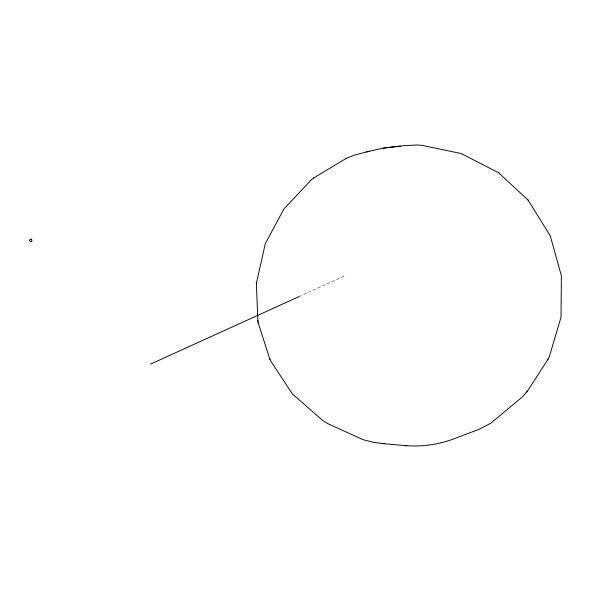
<?xml version="1.0" encoding="UTF-8"?>
<svg xmlns="http://www.w3.org/2000/svg" width="591" height="591" viewBox="0 0 591 591"><rect width="100%" height="100%" fill="white"/><g stroke="black" fill="none" stroke-linecap="round" stroke-linejoin="round"><path stroke-width="0.44" stroke-dasharray="2.96 2.22" d="M298.861 296.682L344.088 276.13"/><path stroke-width="0.89" d="M256.368 283.414L265.293 243.632L283.85 209.066L311.575 179.568L314.346 177.559M547.377 360.325L549.32 356.705L561.022 317.182L561.376 275.746L550.258 235.831L528.007 199.994M405.795 445.666C421.331 446.848 437.163 444.742 451.864 439.593L478.932 429.369L490.707 423.274L521.868 397.351L527.556 390.939M526.884 391.988L548.16 359.106M30.237 239.244L29.572 240.589L30.4 241.512M31.308 241.453L32.003 240.434L31.441 239.318M346.053 158.491L353.92 155.27L367.307 151.717M313.651 177.98L346.385 158.285M150.631 364.056L298.861 296.682M30.318 239.207L31.434 239.311M31.212 241.497L30.835 241.571M366.213 151.968L383.448 148.09L404.739 145.63L417.231 144.987L422.203 145.401L461.061 153.505L498.486 172.675L528.657 200.608M368.415 151.466L369.538 151.222M383.448 148.09L400.38 146.08M269.592 358.442L271.062 361.574L292.382 393.924L323.018 420.755L327.961 423.717L363.037 439.667L373.416 442.334L384.556 443.738M382.576 443.568L406.815 445.754M499.055 173.089L499.521 173.532M256.346 282.528L257.905 321.445L258.407 323.454M258.082 322.464L269.939 359.505M257.875 320.418L257.905 321.445"/></g></svg>
